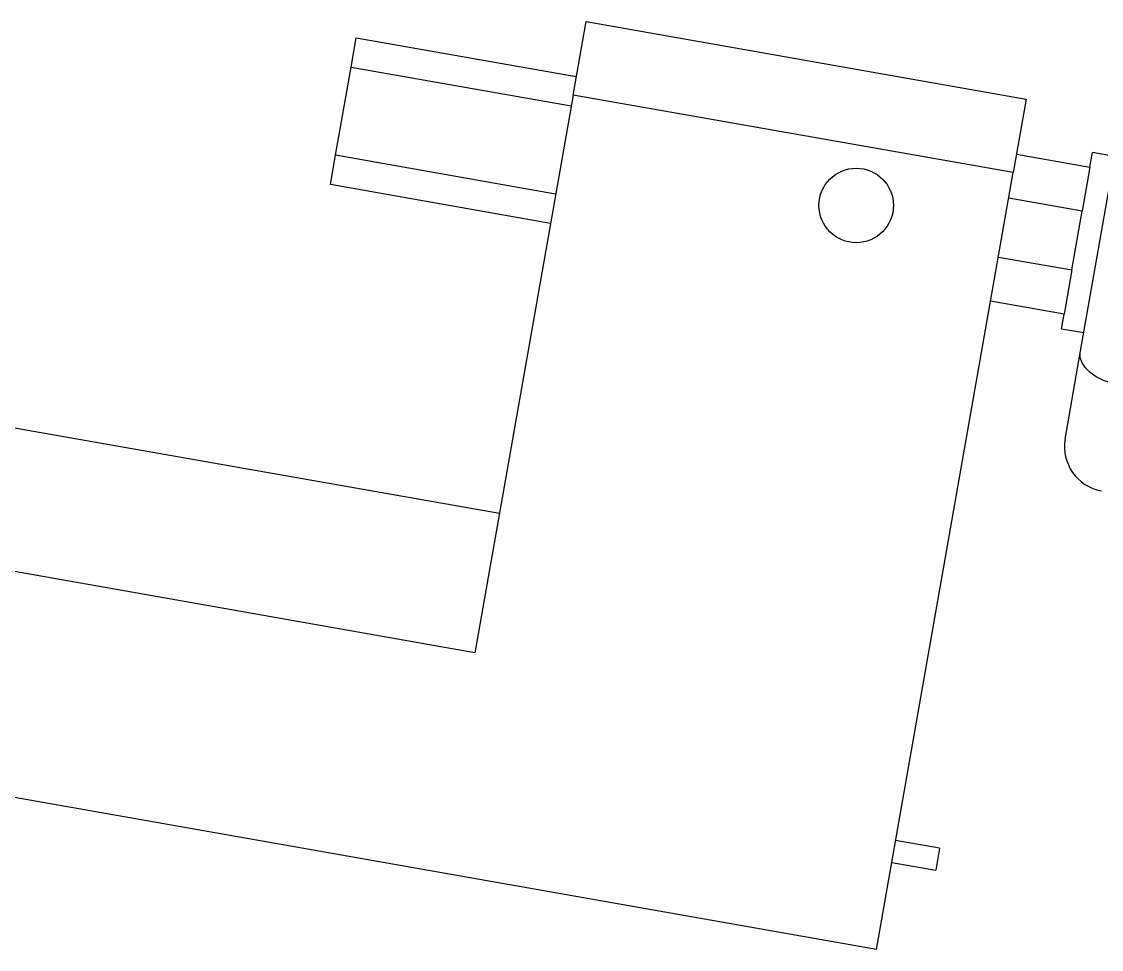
# Model space of a CAD drawing. Header units: millimetres. Extents: x -294 to 2792, y 5 to 1659.
# Drawn here: x -157.16 to -142.67, y 551 to 563.46 of the extents above; entities that cross this region are included whole.
import ezdxf

# ---------------------------------------------------------------- set-up
doc = ezdxf.new("R2010")
doc.units = ezdxf.units.MM
doc.layers.get('0').update_dxf_attribs({"lineweight": 18})

msp = doc.modelspace()

# ---------------------------------------------------------------- linework, layer by layer
at = {"color": 7, "linetype": 'Continuous', "lineweight": 25}
for p, q in [((-149.762, 562.47), (-149.588, 563.455)), ((-149.588, 563.455), (-143.679, 562.413)), ((-152.742, 562.844), (-152.673, 563.237)), ((-152.673, 563.237), (-149.719, 562.717)), ((-152.951, 561.662), (-152.742, 562.844)), ((-152.742, 562.844), (-149.788, 562.323)), ((-149.762, 562.47), (-151.082, 554.986)), ((-143.853, 561.428), (-149.762, 562.47)), ((-143.679, 562.413), (-143.853, 561.428)), ((-142.954, 559.008), (-142.35, 562.433)), ((-153.02, 561.268), (-152.951, 561.662)), ((-149.996, 561.141), (-152.951, 561.662)), ((-143.81, 561.675), (-142.825, 561.501)), ((-142.825, 561.501), (-142.79, 561.698)), ((-142.489, 561.645), (-142.79, 561.698)), ((-142.825, 561.501), (-142.929, 560.91)), ((-145.691, 551.004), (-143.853, 561.428)), ((-150.066, 560.747), (-153.02, 561.268)), ((-142.929, 560.91), (-143.914, 561.084)), ((-143.068, 560.122), (-142.929, 560.91)), ((-144.053, 560.296), (-143.068, 560.122)), ((-143.068, 560.122), (-143.172, 559.531)), ((-143.172, 559.531), (-144.157, 559.705)), ((-143.207, 559.334), (-143.172, 559.531)), ((-143.207, 559.334), (-142.906, 559.281)), ((-143.157, 557.853), (-142.954, 559.008)), ((-158.236, 558.177), (-150.752, 556.857)), ((-151.082, 554.986), (-158.566, 556.306)), ((-145.691, 551.004), (-159.085, 553.366)), ((-144.842, 552.363), (-145.433, 552.467)), ((-144.842, 552.363), (-144.894, 552.067)), ((-145.485, 552.171), (-144.894, 552.067))]:
    msp.add_line(p, q, dxfattribs=at)
msp.add_lwpolyline([(-142.421, 558.574), (-142.535, 558.601), (-142.643, 558.639), (-142.739, 558.688), (-142.822, 558.744), (-142.886, 558.807), (-142.931, 558.874), (-142.954, 558.942), (-142.954, 559.008)], dxfattribs=at)
msp.add_circle((-145.962, 560.988), 0.5, dxfattribs=at)
msp.add_arc((-142.566, 557.749), 0.6, 170, 260, dxfattribs=at)

doc.saveas('drawing.dxf')
